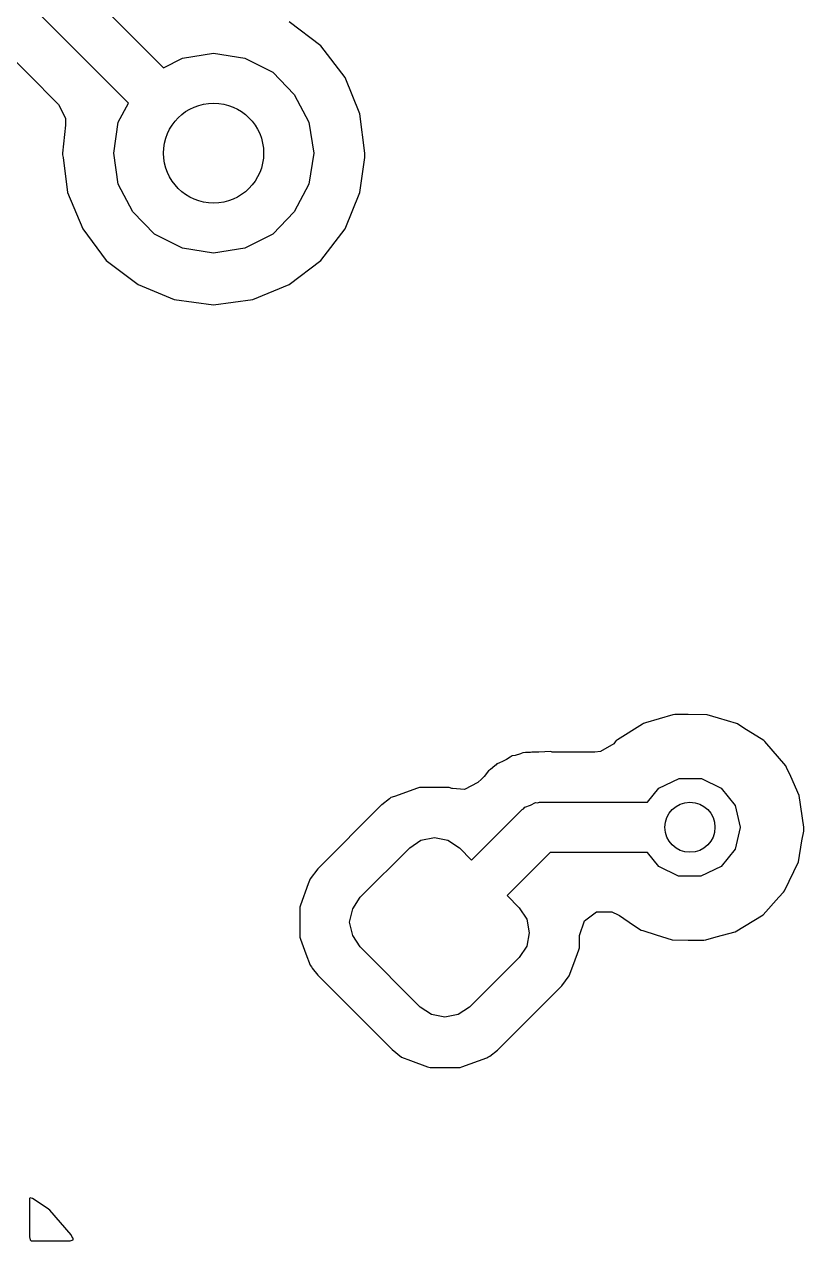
# Model space of a CAD drawing. Extents: x 0.6 to 14.8, y -5.2 to -0.6.
# Drawn here: x 14.4233 to 14.546, y -1.4843 to -1.2929 of the extents above; entities that cross this region are included whole.
import ezdxf

# ---------------------------------------------------------------- set-up
doc = ezdxf.new("R2010")
doc.units = 0
doc.header["$MEASUREMENT"] = 0
doc.layers.add('BLACK', color=7, linetype='CONTINUOUS')

msp = doc.modelspace()

# ---------------------------------------------------------------- linework, layer by layer
at = {"layer": 'BLACK', "linetype": 'CONTINUOUS'}
for p, q in [((14.4242, -1.27871), (14.4452, -1.29976)), ((14.4397, -1.30533), (14.4198, -1.28543)), ((14.47, -1.29634), (14.465, -1.29255)), ((14.4176, -1.29447), (14.4287, -1.30556)), ((14.4482, -1.29823), (14.4531, -1.29746)), ((14.4531, -1.29746), (14.458, -1.29823)), ((14.4738, -1.30128), (14.47, -1.29634)), ((14.4452, -1.29976), (14.4482, -1.29823)), ((14.458, -1.29823), (14.4624, -1.30046)), ((14.4624, -1.30046), (14.4658, -1.30395)), ((14.4761, -1.30703), (14.4738, -1.30128)), ((14.4381, -1.30834), (14.4397, -1.30533)), ((14.4658, -1.30395), (14.4681, -1.30834)), ((14.4287, -1.30556), (14.4298, -1.3077)), ((14.4769, -1.3132), (14.4761, -1.30703)), ((14.4298, -1.30882), (14.4293, -1.3132)), ((14.4298, -1.3077), (14.4298, -1.30882)), ((14.4374, -1.3132), (14.4381, -1.30834)), ((14.4681, -1.30834), (14.4689, -1.3132)), ((14.4293, -1.3132), (14.4293, -1.31346)), ((14.4293, -1.31346), (14.4294, -1.31391)), ((14.4294, -1.31391), (14.4301, -1.31938)), ((14.4381, -1.31807), (14.4374, -1.3132)), ((14.4689, -1.3132), (14.4681, -1.31807)), ((14.4761, -1.31938), (14.4769, -1.31391)), ((14.4769, -1.31346), (14.4769, -1.3132)), ((14.4769, -1.31391), (14.4769, -1.31346)), ((14.4404, -1.32246), (14.4381, -1.31807)), ((14.4681, -1.31807), (14.4658, -1.32246)), ((14.4301, -1.31938), (14.4325, -1.32513)), ((14.4738, -1.32513), (14.4761, -1.31938)), ((14.4438, -1.32594), (14.4404, -1.32246)), ((14.4658, -1.32246), (14.4624, -1.32594)), ((14.4325, -1.32513), (14.4362, -1.33007)), ((14.4482, -1.32818), (14.4438, -1.32594)), ((14.4624, -1.32594), (14.458, -1.32818)), ((14.47, -1.33007), (14.4738, -1.32513)), ((14.4531, -1.32895), (14.4482, -1.32818)), ((14.458, -1.32818), (14.4531, -1.32895)), ((14.4362, -1.33007), (14.4412, -1.33385)), ((14.465, -1.33385), (14.47, -1.33007)), ((14.4412, -1.33385), (14.4469, -1.33624)), ((14.4593, -1.33624), (14.465, -1.33385)), ((14.4469, -1.33624), (14.4531, -1.33705)), ((14.4531, -1.33705), (14.4593, -1.33624)), ((14.5208, -1.40293), (14.5206, -1.40308)), ((14.5211, -1.40286), (14.5208, -1.40293)), ((14.5254, -1.40161), (14.5211, -1.40286)), ((14.5211, -1.40286), (14.5211, -1.40286)), ((14.5257, -1.40154), (14.5254, -1.40161)), ((14.5254, -1.40161), (14.5254, -1.40161)), ((14.526, -1.40154), (14.5257, -1.40154)), ((14.5278, -1.40155), (14.526, -1.40154)), ((14.5308, -1.40157), (14.5278, -1.40155)), ((14.5326, -1.40212), (14.5308, -1.40157)), ((14.5354, -1.40295), (14.5326, -1.40212)), ((14.5356, -1.40303), (14.5354, -1.40295)), ((14.5354, -1.40295), (14.5354, -1.40295)), ((14.5366, -1.40367), (14.5356, -1.40303)), ((14.5206, -1.40308), (14.5167, -1.4055)), ((14.5397, -1.40564), (14.5366, -1.40367)), ((14.5161, -1.40614), (14.514, -1.40737)), ((14.5163, -1.40585), (14.5161, -1.40614)), ((14.5165, -1.40565), (14.5163, -1.40585)), ((14.5167, -1.4055), (14.5165, -1.40565)), ((14.5167, -1.4055), (14.5167, -1.4055)), ((14.5399, -1.40579), (14.5397, -1.40564)), ((14.5397, -1.40564), (14.5397, -1.40564)), ((14.5432, -1.40964), (14.5399, -1.40579)), ((14.4992, -1.40861), (14.4987, -1.40888)), ((14.4998, -1.40825), (14.4992, -1.40861)), ((14.5001, -1.40806), (14.4998, -1.40825)), ((14.4998, -1.40825), (14.4998, -1.40825)), ((14.5006, -1.40798), (14.5001, -1.40806)), ((14.5014, -1.40773), (14.5006, -1.40798)), ((14.5015, -1.40769), (14.5014, -1.40773)), ((14.5018, -1.40755), (14.5015, -1.40769)), ((14.5015, -1.40769), (14.5015, -1.40769)), ((14.5022, -1.40754), (14.5018, -1.40755)), ((14.5023, -1.40753), (14.5022, -1.40754)), ((14.503, -1.40751), (14.5023, -1.40753)), ((14.5032, -1.40749), (14.503, -1.40751)), ((14.5033, -1.40746), (14.5032, -1.40749)), ((14.5041, -1.40746), (14.5033, -1.40746)), ((14.5043, -1.40746), (14.5041, -1.40746)), ((14.5062, -1.40738), (14.5043, -1.40746)), ((14.5064, -1.40745), (14.5062, -1.40738)), ((14.5065, -1.40746), (14.5064, -1.40745)), ((14.5131, -1.40746), (14.5065, -1.40746)), ((14.514, -1.40737), (14.5131, -1.40746)), ((14.4964, -1.41038), (14.4957, -1.41129)), ((14.4967, -1.41018), (14.4964, -1.41038)), ((14.4974, -1.40962), (14.4967, -1.41018)), ((14.4976, -1.40945), (14.4974, -1.40962)), ((14.4977, -1.40929), (14.4976, -1.40945)), ((14.498, -1.40918), (14.4977, -1.40929)), ((14.4987, -1.40888), (14.498, -1.40918)), ((14.498, -1.40918), (14.498, -1.40918)), ((14.5433, -1.40989), (14.5432, -1.40964)), ((14.544, -1.41129), (14.5433, -1.40989)), ((14.5433, -1.40989), (14.5433, -1.40989)), ((14.4947, -1.41226), (14.4926, -1.41335)), ((14.4953, -1.41169), (14.4947, -1.41226)), ((14.4957, -1.41129), (14.4953, -1.41169)), ((14.5232, -1.41313), (14.5264, -1.41161)), ((14.5264, -1.41161), (14.5299, -1.41162)), ((14.5299, -1.41162), (14.533, -1.41314)), ((14.5453, -1.41426), (14.544, -1.41129)), ((14.4816, -1.41443), (14.481, -1.41462)), ((14.4852, -1.41312), (14.4816, -1.41443)), ((14.4855, -1.41301), (14.4852, -1.41312)), ((14.4852, -1.41312), (14.4852, -1.41312)), ((14.4902, -1.41301), (14.4855, -1.41301)), ((14.4906, -1.41316), (14.4902, -1.41301)), ((14.4907, -1.41316), (14.4906, -1.41316)), ((14.4926, -1.41335), (14.4907, -1.41316)), ((14.5214, -1.41535), (14.5232, -1.41313)), ((14.533, -1.41314), (14.5352, -1.41588)), ((14.546, -1.41929), (14.5453, -1.41426)), ((14.4795, -1.41582), (14.4695, -1.42584)), ((14.4796, -1.41574), (14.4795, -1.41582)), ((14.4808, -1.4148), (14.4796, -1.41574)), ((14.4796, -1.41574), (14.4796, -1.41574)), ((14.481, -1.41462), (14.4808, -1.4148)), ((14.4808, -1.4148), (14.4808, -1.4148)), ((14.5017, -1.41651), (14.5019, -1.41636)), ((14.5019, -1.41636), (14.5021, -1.41611)), ((14.5021, -1.41611), (14.503, -1.41582)), ((14.503, -1.41582), (14.5038, -1.4154)), ((14.5038, -1.4154), (14.5041, -1.41545)), ((14.5041, -1.41545), (14.5044, -1.41535)), ((14.5044, -1.41535), (14.5214, -1.41535)), ((14.5352, -1.41588), (14.536, -1.41929)), ((14.4937, -1.42446), (14.5017, -1.41651)), ((14.536, -1.41932), (14.5352, -1.42273)), ((14.536, -1.41929), (14.536, -1.41932)), ((14.5457, -1.42144), (14.546, -1.41988)), ((14.546, -1.41973), (14.546, -1.41929)), ((14.546, -1.41988), (14.546, -1.41973)), ((14.546, -1.41988), (14.546, -1.41988)), ((14.484, -1.42251), (14.4857, -1.42132)), ((14.4857, -1.42132), (14.4879, -1.4209)), ((14.4879, -1.4209), (14.49, -1.42132)), ((14.49, -1.42132), (14.4918, -1.42251)), ((14.5452, -1.42474), (14.5457, -1.42144)), ((14.4762, -1.43031), (14.484, -1.42251)), ((14.4918, -1.42251), (14.4937, -1.42446)), ((14.5061, -1.42323), (14.4993, -1.43003)), ((14.5214, -1.42323), (14.5061, -1.42323)), ((14.5232, -1.42544), (14.5214, -1.42323)), ((14.5352, -1.42273), (14.533, -1.42546)), ((14.4695, -1.42584), (14.4683, -1.4274)), ((14.5263, -1.42696), (14.5232, -1.42544)), ((14.533, -1.42546), (14.5298, -1.42697)), ((14.543, -1.42931), (14.5452, -1.42474)), ((14.4683, -1.4274), (14.468, -1.42818)), ((14.5298, -1.42697), (14.5263, -1.42696)), ((14.468, -1.42818), (14.4668, -1.43152)), ((14.5421, -1.43029), (14.5428, -1.42952)), ((14.5428, -1.42952), (14.543, -1.42931)), ((14.5428, -1.42952), (14.5428, -1.42952)), ((14.4668, -1.43152), (14.4667, -1.43184)), ((14.4668, -1.43152), (14.4668, -1.43152)), ((14.475, -1.4321), (14.4762, -1.43031)), ((14.4993, -1.43003), (14.5012, -1.43198)), ((14.5396, -1.43308), (14.5421, -1.43029)), ((14.4667, -1.43184), (14.4667, -1.43657)), ((14.4745, -1.43421), (14.475, -1.4321)), ((14.5012, -1.43198), (14.5024, -1.43377)), ((14.5115, -1.43401), (14.5134, -1.43259)), ((14.5134, -1.43259), (14.5158, -1.43259)), ((14.5158, -1.43259), (14.5168, -1.43305)), ((14.5168, -1.43305), (14.517, -1.43319)), ((14.517, -1.43319), (14.5192, -1.43469)), ((14.5352, -1.43574), (14.5396, -1.43308)), ((14.475, -1.43632), (14.4745, -1.43421)), ((14.5024, -1.43377), (14.5028, -1.43588)), ((14.5107, -1.4363), (14.5115, -1.43401)), ((14.5192, -1.43469), (14.5204, -1.43546)), ((14.5204, -1.43546), (14.5207, -1.43555)), ((14.5207, -1.43555), (14.5207, -1.43555)), ((14.5207, -1.43555), (14.5228, -1.43622)), ((14.4667, -1.43657), (14.4668, -1.43689)), ((14.4668, -1.43689), (14.4676, -1.43919)), ((14.4668, -1.43689), (14.4668, -1.43689)), ((14.4762, -1.4381), (14.475, -1.43632)), ((14.5028, -1.43588), (14.5024, -1.43799)), ((14.5107, -1.43824), (14.5107, -1.4363)), ((14.5228, -1.43622), (14.5253, -1.43698)), ((14.5253, -1.43698), (14.5278, -1.43703)), ((14.5278, -1.43703), (14.5301, -1.43707)), ((14.5301, -1.43707), (14.5301, -1.43707)), ((14.5301, -1.43707), (14.5303, -1.43707)), ((14.5303, -1.43707), (14.5306, -1.437)), ((14.5306, -1.437), (14.5322, -1.43655)), ((14.5306, -1.437), (14.5306, -1.437)), ((14.5322, -1.43655), (14.5352, -1.43574)), ((14.4676, -1.43919), (14.4683, -1.44101)), ((14.4856, -1.44757), (14.4762, -1.4381)), ((14.5024, -1.43799), (14.5012, -1.43977)), ((14.5098, -1.44073), (14.5106, -1.43856)), ((14.5106, -1.43856), (14.5107, -1.43824)), ((14.5106, -1.43856), (14.5106, -1.43856)), ((14.4683, -1.44101), (14.4685, -1.44125)), ((14.4685, -1.44125), (14.4685, -1.44125)), ((14.4685, -1.44125), (14.4686, -1.44146)), ((14.5012, -1.43977), (14.4934, -1.44757)), ((14.5091, -1.44268), (14.5098, -1.44073)), ((14.4686, -1.44146), (14.4695, -1.44258)), ((14.4695, -1.44258), (14.4812, -1.45426)), ((14.5079, -1.44425), (14.5091, -1.44268)), ((14.4979, -1.45426), (14.5079, -1.44425)), ((14.4874, -1.44876), (14.4856, -1.44757)), ((14.4895, -1.44918), (14.4874, -1.44876)), ((14.4916, -1.44876), (14.4895, -1.44918)), ((14.4934, -1.44757), (14.4916, -1.44876)), ((14.4812, -1.45426), (14.4827, -1.45546)), ((14.4966, -1.45528), (14.4978, -1.45434)), ((14.4978, -1.45434), (14.4979, -1.45426)), ((14.4978, -1.45434), (14.4978, -1.45434)), ((14.4827, -1.45546), (14.4841, -1.45597)), ((14.4841, -1.45597), (14.4868, -1.45696)), ((14.4922, -1.45696), (14.4961, -1.45556)), ((14.4961, -1.45556), (14.4963, -1.45546)), ((14.4963, -1.45546), (14.4966, -1.45528)), ((14.4868, -1.45696), (14.4868, -1.45696)), ((14.4868, -1.45696), (14.4872, -1.45708)), ((14.4872, -1.45708), (14.4919, -1.45708)), ((14.4919, -1.45708), (14.4922, -1.45696)), ((14.4922, -1.45696), (14.4922, -1.45696)), ((14.4242, -1.47758), (14.4241, -1.47771)), ((14.4246, -1.4777), (14.4242, -1.47758)), ((14.4241, -1.47771), (14.4241, -1.48372)), ((14.4269, -1.4792), (14.4246, -1.4777)), ((14.4273, -1.47956), (14.4269, -1.4792)), ((14.4307, -1.48341), (14.4273, -1.47956)), ((14.4309, -1.48388), (14.4307, -1.48341)), ((14.4241, -1.48372), (14.4242, -1.48422)), ((14.4242, -1.48422), (14.4244, -1.48434)), ((14.4244, -1.48434), (14.4305, -1.48434)), ((14.4305, -1.48434), (14.431, -1.4842)), ((14.431, -1.48392), (14.4309, -1.48388)), ((14.431, -1.4842), (14.431, -1.48392))]:
    msp.add_line(p, q, dxfattribs=at)
at = {"layer": 'BLACK'}
for centre, radius in [((14.4531, -1.3132), 0.007874), ((14.5281, -1.41929), 0.003937)]:
    msp.add_circle(centre, radius, dxfattribs=at)

doc.saveas('drawing.dxf')
